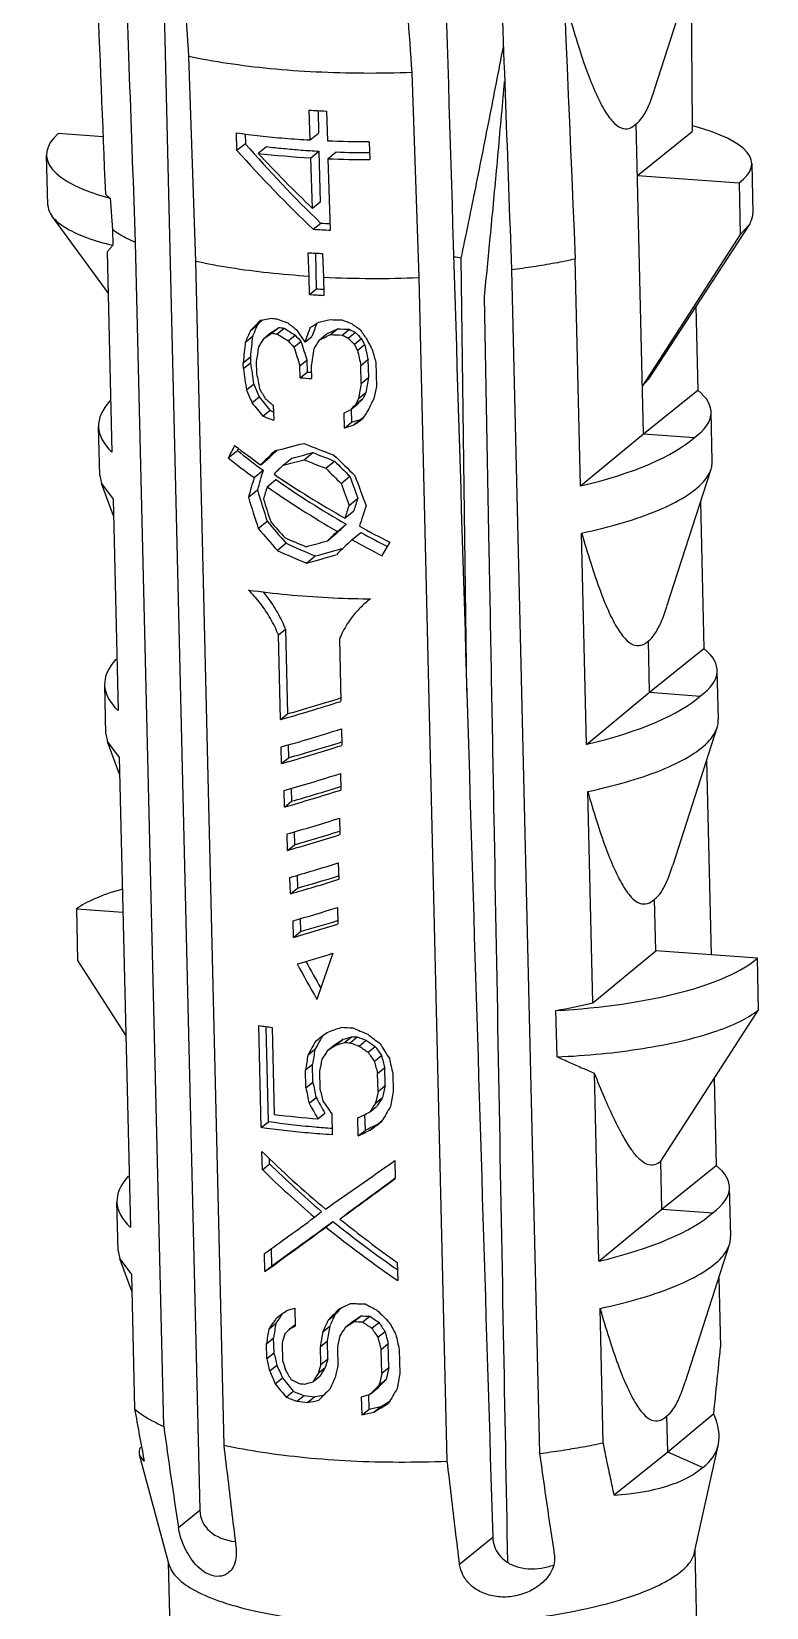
# Model space of a CAD drawing. Header units: millimetres. Extents: x 0 to 1787, y -410 to 0.
# Drawn here: x 1588.87 to 1595.79, y -398.01 to -383.18 of the extents above; entities that cross this region are included whole.
import ezdxf

# ---------------------------------------------------------------- set-up
doc = ezdxf.new("R2010")
doc.units = ezdxf.units.MM
doc.header["$MEASUREMENT"] = 0
doc.layers.get('0').update_dxf_attribs({"linetype": 'CONTINUOUS'})
doc.layers.add('02___PRT_ALL_AXES', color=7, linetype='CONTINUOUS')

# ---------------------------------------------------------------- blocks, each defined once
blk = doc.blocks.new('*U24')
at = {"layer": '02___PRT_ALL_AXES', "color": 7, "linetype": 'Continuous'}
for p, q in [((-3.535, 21.966), (-3.114, 4.182)), ((1.169, 17.557), (1.585, 18.849)), ((1.511, 18.618), (1.522, 17.211)), ((-3.218, 17.867), (-3.152, 15.938)), ((-1.047, 15.786), (-1.114, 17.715)), ((-2.074, 17.081), (-2.083, 17.361)), ((-2, 17.356), (-1.995, 17.145)), ((-1.92, 17.353), (-1.911, 17.073)), ((1.065, 14.314), (0.995, 17.233)), ((1.522, 17.211), (1.523, 17.161)), ((-4.024, 17.111), (-4.445, 17.141)), ((-2.763, 16.98), (-2.769, 17.148)), ((-2.686, 17.138), (-2.684, 17.044)), ((-2.074, 17.081), (-1.995, 17.145)), ((-1.518, 17.064), (-1.512, 16.896)), ((1.007, 16.747), (1.523, 17.161)), ((-4.544, 16.468), (-4.555, 16.938)), ((-2.684, 17.044), (-2.763, 16.98)), ((-2.564, 16.955), (-2.486, 17.018)), ((-2.068, 16.913), (-1.991, 16.975)), ((-1.991, 16.975), (-1.98, 16.495)), ((-1.905, 16.905), (-1.828, 16.968)), ((-2.052, 16.436), (-2.068, 16.913)), ((-1.882, 16.232), (-1.905, 16.905)), ((2.083, 16.86), (2.094, 16.392)), ((1.007, 16.747), (1.964, 16.677)), ((1.964, 16.677), (1.975, 16.191)), ((-3.957, 16.533), (-3.936, 16.235)), ((-1.98, 16.495), (-2.052, 16.436)), ((-3.976, 15.642), (-4.506, 16.365)), ((-3.936, 16.235), (-3.932, 16.089)), ((-2.046, 16.24), (-1.975, 16.298)), ((1.975, 16.191), (1.054, 14.765)), ((2.059, 16.281), (1.108, 14.827)), ((1.975, 16.191), (2.059, 16.281)), ((-3.985, 16.026), (-3.94, 14.143)), ((-3.453, 4.971), (-3.717, 16.114)), ((-3.152, 15.938), (-2.887, 4.795)), ((-2.084, 15.796), (-2.092, 16.019)), ((-2.014, 15.679), (-2.022, 16.015)), ((-1.957, 16.012), (-1.949, 15.789)), ((-0.599, 11.892), (-0.652, 15.967)), ((0.472, 13.824), (0.421, 15.959)), ((-2.08, 15.626), (-2.084, 15.796)), ((-1.949, 15.789), (-1.945, 15.618)), ((-0.783, 4.643), (-1.047, 15.786)), ((-0.178, 15.858), (0.086, 4.715)), ((-2.08, 15.626), (-2.014, 15.679)), ((-0.389, 13.207), (-0.433, 15.605)), ((1.557, 15.513), (1.576, 14.724)), ((-2.638, 15.285), (-2.571, 15.339)), ((-2.437, 15.261), (-2.37, 15.315)), ((-2.385, 15.256), (-2.319, 15.31)), ((-1.882, 15.249), (-1.816, 15.303)), ((-1.772, 15.244), (-1.705, 15.299)), ((-2.684, 15.178), (-2.617, 15.233)), ((-2.511, 15.213), (-2.445, 15.267)), ((-2.281, 15.189), (-2.215, 15.243)), ((-2.227, 15.129), (-2.161, 15.182)), ((-2.123, 15.177), (-2.057, 15.231)), ((-1.989, 15.197), (-1.923, 15.251)), ((-1.715, 15.215), (-1.649, 15.269)), ((-1.658, 15.157), (-1.591, 15.212)), ((-1.629, 15.1), (-1.561, 15.155)), ((-2.704, 14.984), (-2.637, 15.039)), ((-2.637, 15.039), (-2.635, 14.983)), ((-2.581, 14.996), (-2.579, 14.883)), ((-2.17, 14.955), (-2.104, 15.009)), ((-2.104, 15.009), (-2.102, 14.896)), ((-1.597, 14.958), (-1.53, 15.013)), ((-1.53, 15.013), (-1.526, 14.844)), ((-1.455, 14.985), (-1.45, 14.759)), ((-2.703, 14.928), (-2.704, 14.984)), ((-2.703, 14.928), (-2.635, 14.983)), ((-2.168, 14.842), (-2.17, 14.955)), ((-2.168, 14.842), (-2.102, 14.896)), ((-2.064, 14.948), (-2.061, 14.835)), ((-1.593, 14.789), (-1.597, 14.958)), ((-1.593, 14.789), (-1.526, 14.844)), ((-2.674, 14.727), (-2.606, 14.782)), ((-1.618, 14.648), (-1.551, 14.703)), ((1.108, 14.826), (1.054, 14.765)), ((1.065, 14.314), (1.576, 14.724)), ((-2.622, 14.607), (-2.555, 14.662)), ((-2.421, 14.583), (-2.417, 14.442)), ((-1.687, 14.547), (-1.684, 14.423)), ((-1.679, 14.554), (-1.633, 14.591)), ((-1.645, 14.592), (-1.578, 14.647)), ((-2.519, 14.481), (-2.452, 14.536)), ((-1.751, 14.369), (-1.754, 14.51)), ((-1.751, 14.369), (-1.684, 14.423)), ((-1.668, 14.395), (-1.601, 14.45)), ((1.712, 14.058), (1.701, 14.521)), ((-4.055, 13.921), (-4.066, 14.384)), ((0.472, 13.824), (1.065, 14.314)), ((1.065, 14.314), (1.543, 14.279)), ((-2.845, 14.087), (-2.759, 14.157)), ((-2.131, 14.071), (-2.049, 14.138)), ((-2.601, 13.903), (-2.517, 13.971)), ((-2.54, 14.023), (-2.457, 14.091)), ((-2.327, 14.02), (-2.245, 14.087)), ((-1.927, 13.991), (-1.844, 14.058)), ((1.285, 12.691), (1.7, 13.983)), ((-4.055, 13.921), (-4.04, 13.847)), ((-4.04, 13.847), (-3.93, 13.699)), ((-3.926, 13.542), (-4.04, 13.847)), ((-2.479, 13.816), (-2.396, 13.884)), ((-1.783, 13.847), (-1.7, 13.915)), ((-3.93, 13.699), (-3.882, 11.71)), ((-2.656, 13.717), (-2.571, 13.786)), ((-1.708, 13.641), (-1.625, 13.709)), ((1.601, 13.673), (1.633, 12.292)), ((-1.747, 13.52), (-1.664, 13.588)), ((-2.562, 13.423), (-2.479, 13.491)), ((-1.91, 13.307), (-1.828, 13.375)), ((-1.818, 13.396), (-1.735, 13.464)), ((-1.68, 13.318), (-1.597, 13.386)), ((0.529, 11.391), (0.482, 13.38)), ((-2.3, 13.284), (-2.383, 13.216)), ((-0.388, 13.154), (-0.389, 13.207)), ((-2.108, 13.098), (-2.026, 13.165)), ((-0.387, 13.148), (-0.388, 13.154)), ((-0.386, 13.096), (-0.387, 13.148)), ((-1.506, 12.761), (-1.532, 12.741)), ((-2.373, 12.421), (-2.307, 12.475)), ((-2.307, 12.475), (-2.288, 11.679)), ((-2.354, 11.625), (-2.373, 12.421)), ((-1.799, 12.38), (-1.785, 11.796)), ((1.122, 11.881), (1.111, 12.367)), ((1.122, 11.881), (1.633, 12.292)), ((1.769, 11.625), (1.758, 12.088)), ((-3.997, 11.489), (-4.008, 11.951)), ((0.529, 11.391), (1.122, 11.881)), ((1.122, 11.881), (1.601, 11.846)), ((-2.354, 11.625), (-2.288, 11.679)), ((-3.997, 11.489), (-3.983, 11.414)), ((-1.779, 11.537), (-1.776, 11.382)), ((1.342, 10.258), (1.758, 11.55)), ((-3.983, 11.414), (-3.872, 11.266)), ((-3.868, 11.109), (-3.983, 11.414)), ((-2.344, 11.211), (-2.348, 11.366)), ((-2.281, 11.385), (-2.278, 11.265)), ((-3.872, 11.266), (-3.767, 6.844)), ((-2.344, 11.211), (-2.278, 11.265)), ((1.658, 11.24), (1.702, 9.41)), ((-1.789, 11.116), (-1.785, 10.961)), ((-2.316, 10.801), (-2.32, 10.957)), ((-2.316, 10.801), (-2.25, 10.856)), ((-2.253, 10.976), (-2.25, 10.856)), ((0.587, 8.958), (0.54, 10.947)), ((-1.799, 10.696), (-1.795, 10.541)), ((-2.288, 10.392), (-2.292, 10.548)), ((-2.225, 10.567), (-2.222, 10.446)), ((-2.288, 10.392), (-2.222, 10.446)), ((-1.809, 10.276), (-1.805, 10.12)), ((-2.26, 9.983), (-2.264, 10.139)), ((-2.197, 10.158), (-2.194, 10.037)), ((-2.26, 9.983), (-2.194, 10.037)), ((-4.272, 9.842), (-3.837, 9.811)), ((-4.261, 9.356), (-4.272, 9.842)), ((-1.818, 9.855), (-1.815, 9.7)), ((1.18, 9.448), (1.168, 9.935)), ((-2.232, 9.574), (-2.235, 9.73)), ((-2.169, 9.749), (-2.166, 9.628)), ((-2.232, 9.574), (-2.166, 9.628)), ((-3.81, 8.653), (-4.261, 9.356)), ((0.587, 8.958), (1.18, 9.448)), ((2.137, 9.379), (1.18, 9.448)), ((2.148, 8.892), (2.137, 9.379)), ((0.25, 8.449), (0.239, 8.885)), ((1.227, 7.466), (2.148, 8.892)), ((-2.534, 7.783), (-2.556, 8.743)), ((-2.466, 7.838), (-2.487, 8.733)), ((-2.433, 8.726), (-2.413, 7.907)), ((-1.832, 8.561), (-1.766, 8.614)), ((-1.751, 8.585), (-1.685, 8.639)), ((-1.697, 8.582), (-1.63, 8.637)), ((-1.613, 8.551), (-1.547, 8.606)), ((-2.095, 8.466), (-2.029, 8.52)), ((-1.911, 8.509), (-1.845, 8.563)), ((-1.528, 8.492), (-1.461, 8.547)), ((-1.47, 8.407), (-1.403, 8.461)), ((-2.118, 8.327), (-2.052, 8.381)), ((-2.114, 8.157), (-2.118, 8.327)), ((-2.048, 8.211), (-2.052, 8.381)), ((-1.987, 8.316), (-1.983, 8.147)), ((-1.439, 8.293), (-1.372, 8.348)), ((-1.368, 8.179), (-1.372, 8.348)), ((-2.114, 8.157), (-2.048, 8.211)), ((-1.435, 8.124), (-1.439, 8.293)), ((-1.435, 8.124), (-1.368, 8.179)), ((-1.296, 8.292), (-1.292, 8.123)), ((0.645, 6.525), (0.603, 8.294)), ((1.729, 8.244), (1.749, 7.426)), ((-2.084, 8.014), (-2.019, 8.068)), ((-1.461, 8.011), (-1.393, 8.066)), ((-2.002, 7.867), (-1.936, 7.92)), ((-1.871, 7.914), (-1.866, 7.716)), ((-1.621, 7.705), (-1.625, 7.874)), ((-1.554, 7.759), (-1.558, 7.907)), ((-1.515, 7.928), (-1.448, 7.982)), ((-2.534, 7.783), (-2.466, 7.838)), ((-1.621, 7.705), (-1.554, 7.759)), ((-1.511, 7.758), (-1.444, 7.813)), ((-2.524, 7.387), (-2.528, 7.557)), ((-2.524, 7.387), (-2.457, 7.442)), ((-2.457, 7.442), (-2.458, 7.49)), ((-1.277, 7.473), (-1.273, 7.304)), ((1.238, 7.015), (1.227, 7.466)), ((1.238, 7.015), (1.749, 7.426)), ((1.885, 6.759), (1.874, 7.222)), ((-3.882, 6.623), (-3.893, 7.085)), ((-2.033, 6.939), (-1.967, 6.992)), ((-1.793, 6.923), (-1.727, 6.976)), ((0.645, 6.525), (1.238, 7.015)), ((1.238, 7.015), (1.716, 6.981)), ((-1.925, 6.846), (-1.859, 6.9)), ((1.458, 5.392), (1.873, 6.684)), ((-3.882, 6.623), (-3.867, 6.548)), ((-3.867, 6.548), (-3.757, 6.4)), ((-3.753, 6.243), (-3.867, 6.548)), ((-2.501, 6.427), (-2.505, 6.597)), ((-2.434, 6.482), (-2.438, 6.645)), ((-3.757, 6.4), (-3.727, 5.135)), ((-2.501, 6.427), (-2.434, 6.482)), ((-1.254, 6.513), (-1.25, 6.343)), ((1.774, 6.374), (1.789, 5.717)), ((-2.464, 5.887), (-2.397, 5.942)), ((-2.219, 6.082), (-2.215, 5.913)), ((-1.905, 5.971), (-1.839, 6.024)), ((-1.742, 5.904), (-1.676, 5.958)), ((-1.662, 5.957), (-1.595, 6.011)), ((-1.579, 5.954), (-1.513, 6.008)), ((-1.495, 5.895), (-1.428, 5.949)), ((0.685, 4.816), (0.655, 6.081)), ((-2.485, 5.749), (-2.418, 5.804)), ((-2.414, 5.663), (-2.418, 5.804)), ((-2.265, 5.89), (-2.215, 5.931)), ((-1.955, 5.861), (-1.889, 5.915)), ((-1.437, 5.809), (-1.369, 5.864)), ((-2.482, 5.608), (-2.485, 5.749)), ((-2.482, 5.608), (-2.414, 5.663)), ((-2.337, 5.758), (-2.333, 5.588)), ((-1.978, 5.722), (-1.912, 5.776)), ((-1.974, 5.553), (-1.978, 5.722)), ((-1.908, 5.607), (-1.912, 5.776)), ((-1.818, 5.711), (-1.814, 5.542)), ((-1.406, 5.695), (-1.339, 5.75)), ((-1.4, 5.47), (-1.406, 5.695)), ((-1.333, 5.524), (-1.339, 5.75)), ((-1.235, 5.694), (-1.229, 5.468)), ((-2.455, 5.492), (-2.387, 5.547)), ((-1.998, 5.47), (-1.932, 5.524)), ((-1.974, 5.553), (-1.908, 5.607)), ((-1.4, 5.47), (-1.333, 5.524)), ((-2.403, 5.372), (-2.336, 5.427)), ((-2.048, 5.39), (-1.982, 5.444)), ((-1.426, 5.357), (-1.359, 5.412)), ((-2.3, 5.246), (-2.234, 5.301)), ((-2.198, 5.207), (-2.132, 5.261)), ((-2.096, 5.197), (-2.029, 5.251)), ((-1.586, 5.079), (-1.59, 5.249)), ((-1.52, 5.134), (-1.523, 5.27)), ((-1.508, 5.274), (-1.441, 5.329)), ((-1.586, 5.079), (-1.52, 5.134)), ((-1.476, 5.104), (-1.409, 5.159)), ((1.292, 4.728), (1.284, 5.069)), ((1.725, 5.088), (1.292, 4.728)), ((1.545, 3.785), (1.769, 4.802)), ((-3.402, 3.668), (-3.681, 4.702)), ((-3.636, 4.643), (-3.681, 4.7)), ((1.292, 4.728), (0.788, 4.323)), ((1.621, 4.584), (1.292, 4.728)), ((-3.314, 4.018), (-3.114, 4.182)), ((-0.355, 3.926), (-0.667, 3.671)), ((1.579, 2.565), (1.55, 3.808)), ((-3.378, 2.448), (-3.408, 3.69))]:
    blk.add_line(p, q, dxfattribs=at)
for centre, radius, start, end in [((3429.854, 161.976), 3432.54, 182.30018, 182.438049), ((-1.527, 27.126), 9.781, 266.7381, 267.6946), ((-1.499, 27.396), 10.331, 267.7143, 269.8954), ((-1.59, 25.496), 8.597, 263.4925, 266.8083), ((-1.475, 26.468), 9.507, 267.8735, 269.7642), ((-1.496, 27.141), 10.245, 267.7099, 269.9098), ((-1.499, 25.854), 9.63, 266.7459, 267.7178), ((-1.481, 25.177), 8.893, 266.8148, 267.3998), ((-1.5, 25.476), 9.475, 266.4194, 267.2361), ((-1.019, 13.864), 2.135, 80.0972, 82.0358), ((-1.461, 26.062), 10.285, 267.277, 272.3042), ((-1.492, 25.021), 9.414, 266.4189, 267.241), ((-1.476, 24.384), 8.721, 266.4594, 266.904), ((-1.591, 23.451), 8.094, 263.9806, 264.3448), ((-1.569, 22.731), 7.459, 263.8317, 264.226), ((-1.465, 25.26), 9.879, 267.5626, 268.2022), ((-1.443, 24.531), 9.236, 267.6879, 268.3741), ((-1.59, 23.288), 8.072, 263.9801, 264.3453), ((-1.463, 25.092), 9.853, 267.5617, 268.2031), ((-1.495, 23.884), 9.067, 265.7464, 266.4197), ((-1.48, 23.24), 8.367, 265.7366, 266.0043), ((-1.392, 23.101), 10.341, 269.2306, 269.3709), ((-1.547, 15.785), 7.114, 261.8408, 262.8456), ((-1.312, 18.473), 9.757, 267.2394, 267.8829), ((-1.29, 17.729), 9.098, 267.5131, 267.859), ((-1.31, 18.311), 9.737, 267.3996, 267.7221), ((-1.394, 16.098), 8.254, 262.9082, 265.7751), ((-1.247, 15.97), 9.852, 267.4023, 268.2028), ((-1.244, 15.775), 9.826, 267.5613, 268.0429), ((-1.225, 15.189), 9.186, 267.6865, 268.2032), ((-43.749, 10.025), 45.741, 353.8039, 354.5961), ((-1.344, 13.524), 8.193, 264.1638, 264.5248), ((-1.343, 13.321), 8.159, 263.9816, 264.7067), ((-1.324, 12.742), 7.525, 263.8329, 264.6174), ((18.46, 8.962), 22.514, 189.7853, 191.0583), ((90.249, 18.105), 94.618, 187.97875, 188.56209), ((88.348, 17.058), 89.121, 187.96079, 188.5801)]:
    blk.add_arc(centre, radius, start, end, dxfattribs=at)
for centre, major_axis, ratio, start_param, end_param in [((-0.102, 16.827), (2.185, 0.032), 0.249669, -0.33608, 0.723922), ((-2.533, 17.003), (2.023, 0.067), 0.297185, 2.800562, 3.921135), ((-1.322, 17.228), (2.837, -2.774), 0.305715, -1.788563, -1.527183), ((-1.247, 17.153), (2.62, -2.562), 0.305825, 4.449548, 4.733372), ((-1.327, 17.427), (2.842, -2.798), 0.304872, -1.709037, -1.525984), ((-1.24, 16.91), (2.893, 0.095), 0.297185, -2.849508, -2.800735), ((-1.244, 17.058), (2.712, 5.67), 0.083474, -4.354579, -4.334803), ((-1.232, 16.53), (2.817, 2.817), 0.03223, -4.261739, -4.222396), ((-1.244, 17.058), (2.522, 5.272), 0.083474, -4.340638, -4.319307), ((-1.232, 16.53), (2.619, 2.62), 0.03223, 2.054112, 2.07473), ((-1.225, 16.219), (2.864, 0.778), 0.179203, -2.096303, -2.057182), ((-1.224, 16.204), (2.64, 1.768), 0.035733, -2.075223, -2.043652), ((-1.221, 16.082), (2.89, -0.708), 0.335586, -1.903062, -1.864157), ((-1.217, 15.88), (2.666, -1.417), 0.347833, 4.476355, 4.518211), ((-1.22, 16.027), (2.844, -2.061), 0.334916, -1.704996, -1.675866), ((-1.219, 15.995), (-2.798, 4.092), 0.243736, 1.575046, 1.604162), ((-1.216, 15.854), (2.659, 7.116), 0.081296, -4.606258, -4.586842), ((-1.22, 16.025), (2.839, 1.901), 0.035731, -1.899709, -1.870561), ((-1.216, 15.854), (2.472, 6.616), 0.081296, 1.676642, 1.695385), ((-1.222, 16.099), (2.864, 0.778), 0.179205, -1.89197, -1.85302), ((-1.217, 15.885), (2.648, 1.35), 0.086253, -1.884629, -1.842718), ((-1.227, 16.307), (2.885, -0.979), 0.345027, -1.644195, -1.61473), ((-1.225, 16.233), (2.666, -1.417), 0.347833, -1.566078, -1.544931), ((-1.23, 16.47), (2.844, -2.061), 0.334915, -1.490666, -1.461052), ((-1.242, 16.948), (-2.8, 4.583), 0.223749, 1.799809, 1.819649), ((-1.314, 19.98), (2.281, 20.187), 0.041747, -4.467498, -4.457581), ((-1.314, 19.98), (2.121, 18.77), 0.041747, -4.452002, -4.441299), ((-1.269, 18.077), (2.435, 14.372), 0.054856, -4.496852, -4.487025), ((-1.232, 16.526), (2.768, 4.233), 0.074472, -4.348576, -4.328965), ((-1.224, 16.204), (2.839, 1.901), 0.035733, -2.065097, -2.035775), ((-1.217, 15.88), (2.867, -1.524), 0.347833, -1.800439, -1.761534), ((-1.215, 15.814), (-2.809, 3.095), 0.289682, 1.509987, 1.52941), ((-1.215, 15.814), (-2.612, 2.878), 0.289682, 1.506546, 1.527437), ((-1.211, 15.662), (-2.683, 8.325), 0.120171, 1.589624, 1.610503), ((-1.212, 15.707), (2.768, 4.233), 0.074472, -4.543111, -4.523674), ((-1.217, 15.885), (2.848, 1.452), 0.086253, -1.889258, -1.850309), ((-1.225, 16.233), (2.867, -1.524), 0.347833, -1.576668, -1.55704), ((-1.23, 16.463), (-2.809, 3.095), 0.289682, -4.568707, -4.549017), ((-1.243, 16.98), (-2.819, 6.045), 0.176366, -4.489133, -4.479262), ((-1.23, 16.463), (-2.612, 2.878), 0.289682, 1.726587, 1.747812), ((-1.243, 16.98), (-2.621, 5.621), 0.176366, 1.807696, 1.818341), ((-1.281, 18.616), (-2.821, 13.729), 0.071324, -4.472202, -4.461533), ((-1.249, 17.263), (-2.819, 6.045), 0.176366, 1.833652, 1.853579), ((-1.211, 15.662), (-2.886, 8.953), 0.120171, -4.691588, -4.672175), ((-1.199, 15.16), (2.357, 17.279), 0.047491, -4.703359, -4.693647), ((-1.281, 18.616), (-3.034, 14.765), 0.071324, -4.486619, -4.476729), ((-1.282, 18.636), (-2.96, 11.859), 0.08983, -4.431991, -4.421992), ((-1.109, 11.347), (-3.18, 20.58), 0.05022, 1.388173, 1.39809), ((-1.109, 11.347), (-2.957, 19.136), 0.05022, 7.655076, 7.665779), ((-1.154, 13.25), (-3.034, 14.765), 0.071325, 1.445351, 1.455178), ((-1.141, 12.711), (2.265, 13.364), 0.054856, 1.41986, 1.430528), ((-1.178, 14.269), (-2.819, 6.045), 0.176365, 1.41323, 1.433005), ((-1.178, 14.269), (-2.621, 5.621), 0.176365, 7.680918, 7.702249), ((-1.191, 14.801), (-2.8, 4.583), 0.223749, 1.448532, 1.468143), ((-1.141, 12.711), (2.435, 14.372), 0.054856, 1.435056, 1.444945), ((-1.18, 14.347), (2.522, 5.272), 0.083474, 1.543271, 1.553915), ((-1.141, 12.692), (2.518, 11.467), 0.064355, 1.403657, 1.413657), ((-1.183, 14.476), (2.884, 0.043), 0.249669, -0.33608, 0.291969), ((-1.183, 14.476), (2.883, 0.095), 0.297185, 9.142101, 9.711796), ((-1.191, 14.797), (-2.809, 3.095), 0.289682, 1.373121, 1.412463), ((-1.191, 14.797), (-2.612, 2.878), 0.289682, 7.642365, 7.684767), ((-1.199, 15.123), (2.844, -2.061), 0.334915, -1.792719, -1.763396), ((-1.192, 14.864), (2.817, 2.817), 0.032231, -4.583445, -4.563755), ((-1.18, 14.347), (2.712, 5.67), 0.083474, 1.557688, 1.567559), ((-1.192, 14.864), (2.619, 2.62), 0.032231, -4.597089, -4.575864), ((-1.173, 14.065), (2.712, 5.67), 0.083474, 1.508031, 1.527958), ((-1.198, 15.108), (2.89, -0.708), 0.335586, -1.96168, -1.922559), ((-1.198, 15.108), (2.687, -0.659), 0.335586, -1.972561, -1.958614), ((-1.198, 15.095), (2.848, 1.452), 0.086255, -1.811206, -1.791578), ((-1.196, 15.021), (2.858, 1.004), 0.146669, -1.817433, -1.787968), ((-1.196, 15.021), (2.657, 0.934), 0.146669, -1.806843, -1.775093), ((-1.192, 14.858), (2.839, 1.901), 0.035733, -1.763044, -1.73343), ((-1.192, 14.858), (2.64, 1.768), 0.035733, -1.75017, -1.739515), ((-1.181, 14.38), (2.768, 4.233), 0.074472, -4.700082, -4.680243), ((-1.183, 14.476), (2.883, 0.095), 0.297185, -0.96908, -0.341031), ((-1.223, 16.147), (2.744, 4.851), 0.080661, -4.255221, -4.228727), ((-1.184, 14.511), (2.864, -1.62), 0.346467, -1.958076, -1.86058), ((-1.223, 16.147), (2.503, 4.425), 0.080661, -4.205979, -4.201009), ((-1.18, 14.344), (2.612, -1.478), 0.346467, 4.270897, 4.379683), ((-1.2, 15.18), (2.821, 2.687), 0.025102, 1.988415, 2.041878), ((-1.2, 15.18), (2.573, 2.451), 0.025102, 2.026372, 2.056978), ((-1.195, 14.991), (2.859, 0.962), 0.1527, -2.058572, -1.95646), ((-1.192, 14.837), (2.608, 0.878), 0.1527, -2.03712, -1.95646), ((-1.195, 14.991), (2.887, -0.928), 0.343699, -1.790104, -1.687992), ((-1.192, 14.837), (2.633, -0.847), 0.343699, 4.493082, 4.573741), ((-1.2, 15.18), (-2.813, 2.952), 0.296514, 1.65011, 1.718015), ((-1.18, 14.344), (2.864, -1.62), 0.346467, -1.984571, -1.885888), ((-1.222, 16.118), (2.393, 7.441), 0.077538, -4.394894, -4.368793), ((-1.195, 14.973), (2.821, 2.687), 0.025102, 1.959874, 1.993608), ((-1.192, 14.837), (2.859, 0.962), 0.1527, -2.030031, -1.95646), ((-1.192, 14.837), (2.887, -0.928), 0.343699, -1.790104, -1.716533), ((-1.195, 14.973), (-2.813, 2.952), 0.296514, -4.661617, -4.611676), ((-1.195, 14.973), (-2.566, 2.693), 0.296514, -4.654529, -4.59973), ((-1.222, 16.118), (2.623, 8.157), 0.077538, -4.412508, -4.388788), ((-1.211, 15.657), (2.623, 8.157), 0.077538, -4.459906, -4.445149), ((-1.18, 14.344), (2.864, -1.62), 0.346467, -1.838489, -1.597701), ((-1.184, 14.511), (2.864, -1.62), 0.346467, -1.81231, -1.571521), ((-1.18, 14.344), (2.612, -1.478), 0.346467, 4.431773, 4.695848), ((-1.211, 15.657), (-2.876, 8.544), 0.126009, -4.541519, -4.516789), ((-1.211, 15.657), (-2.623, 7.795), 0.126009, 1.753612, 1.780772), ((-1.222, 16.118), (-2.876, 8.544), 0.126009, -4.495013, -4.460428), ((-1.142, 12.737), (-2.876, 8.544), 0.126009, 1.413552, 1.448137), ((-1.142, 12.737), (-2.623, 7.795), 0.126009, 7.676742, 7.714791), ((-1.153, 13.199), (-2.876, 8.544), 0.126009, 1.469913, 1.494643), ((-1.153, 13.199), (2.393, 7.441), 0.077538, 1.527178, 1.543387), ((-1.153, 13.199), (2.623, 8.157), 0.077538, 1.541553, 1.556311), ((-1.142, 12.737), (2.623, 8.157), 0.077538, 1.485192, 1.508912), ((-1.164, 13.676), (-2.813, 2.952), 0.296514, 1.37798, 1.445886), ((-1.164, 13.676), (-2.566, 2.693), 0.296514, 7.644634, 7.719213), ((-1.169, 13.882), (-2.813, 2.952), 0.296514, 1.424486, 1.474427), ((-1.169, 13.882), (2.821, 2.687), 0.025102, 1.778999, 1.812733), ((-1.169, 13.882), (2.573, 2.451), 0.025102, 1.768635, 1.805644), ((-1.184, 14.511), (2.864, -1.62), 0.346467, -1.524122, -1.42544), ((-1.18, 14.344), (2.612, -1.478), 0.346467, -1.534331, -1.439501), ((-1.169, 13.864), (2.887, -0.928), 0.343699, -1.892216, -1.790104), ((-1.172, 14.018), (2.887, -0.928), 0.343699, -1.863674, -1.790104), ((-1.169, 13.864), (2.633, -0.847), 0.343699, 4.381112, 4.493082), ((-1.172, 14.018), (2.859, 0.962), 0.1527, -1.95646, -1.88289), ((-1.169, 13.864), (2.608, 0.878), 0.1527, 4.326725, 4.431618), ((-1.164, 13.676), (2.821, 2.687), 0.025102, 1.730729, 1.784191), ((-1.18, 14.344), (2.864, -1.62), 0.346467, -1.54943, -1.451935), ((-1.141, 12.709), (2.744, 4.851), 0.080661, 1.495328, 1.521823), ((-1.169, 13.864), (2.859, 0.962), 0.1527, -1.95646, -1.854348), ((-1.126, 12.044), (2.883, 0.095), 0.297185, 9.142101, 9.711796), ((-1.126, 12.044), (2.884, 0.043), 0.249669, -0.33608, 0.291969), ((-1.136, 12.472), (2.857, 1.041), 0.141473, -2.062309, -1.851392), ((-1.136, 12.472), (2.657, 0.968), 0.141473, 4.212884, 4.413684), ((-1.126, 12.044), (2.883, 0.095), 0.297185, -0.96908, -0.341031), ((-1.13, 12.214), (2.857, 1.041), 0.141473, -2.062309, -1.851392), ((-1.126, 12.058), (2.857, 1.041), 0.141473, -2.062309, -1.851392), ((-1.126, 12.058), (2.657, 0.968), 0.141473, 4.212884, 4.413684), ((-1.12, 11.799), (2.857, 1.041), 0.141473, -2.055255, -1.858447), ((-1.116, 11.644), (2.657, 0.968), 0.141473, 4.220476, 4.406076), ((-1.116, 11.644), (2.857, 1.041), 0.141473, -2.055255, -1.858447), ((-1.11, 11.385), (2.857, 1.041), 0.141473, -2.048206, -1.865496), ((-1.106, 11.23), (2.857, 1.041), 0.141473, -2.048206, -1.865496), ((-1.106, 11.23), (2.657, 0.968), 0.141473, 4.228063, 4.398472), ((-1.1, 10.971), (2.857, 1.041), 0.141473, -2.041161, -1.87254), ((-1.096, 10.816), (2.857, 1.041), 0.141473, -2.041161, -1.87254), ((-1.096, 10.816), (2.657, 0.968), 0.141473, 4.235644, 4.390872), ((-2.36, 9.704), (2.024, 0.03), 0.249669, 2.392571, 2.805513), ((-1.09, 10.557), (2.857, 1.041), 0.141473, -2.034121, -1.879581), ((-1.087, 10.401), (2.857, 1.041), 0.141473, -2.034121, -1.879581), ((-1.087, 10.401), (2.657, 0.968), 0.141473, 4.24322, 4.383274), ((-1.081, 10.142), (2.857, 1.041), 0.141473, -2.023259, -1.898462), ((-1.071, 9.757), (-2.607, 4.673), 0.207566, 1.542534, 1.596392), ((-1.071, 9.757), (2.647, 7.459), 0.080157, -4.639455, -4.581066), ((0.071, 9.528), (2.184, 0.072), 0.297185, -1.503439, -0.341031), ((-1.071, 9.757), (-2.804, 5.026), 0.207566, 1.541191, 1.607599), ((-1.068, 9.611), (2.883, 0.095), 0.297185, -1.109944, -0.96908), ((-1.063, 9.398), (2.557, 4.38), 0.079641, -4.49352, -4.464119), ((-1.062, 9.381), (2.834, 2.128), 0.014728, -1.92634, -1.887514), ((-1.063, 9.413), (2.854, 1.184), 0.121541, -1.924041, -1.875434), ((-1.059, 9.219), (2.64, 1.768), 0.035732, -1.897286, -1.865932), ((-1.06, 9.278), (2.657, 0.934), 0.146671, -1.890856, -1.859438), ((-1.069, 9.646), (2.879, -1.197), 0.348523, -1.635902, -1.586862), ((-1.065, 9.472), (2.683, -0.91), 0.345028, -1.665201, -1.633603), ((-1.068, 9.607), (2.645, -1.916), 0.334916, -1.509542, -1.477793), ((-1.073, 9.817), (2.833, -2.324), 0.32495, -1.467598, -1.428075), ((-1.071, 9.746), (2.435, 14.372), 0.054856, -4.613901, -4.604188), ((-1.063, 9.398), (2.75, 4.71), 0.079641, -4.495948, -4.466825), ((-1.071, 9.746), (2.265, 13.364), 0.054856, -4.611194, -4.600747), ((-1.057, 9.141), (2.768, 4.233), 0.074472, -4.513963, -4.494547), ((-1.059, 9.219), (2.839, 1.901), 0.035732, -1.89971, -1.870562), ((-1.06, 9.278), (2.858, 1.004), 0.146671, -1.895486, -1.866286), ((-1.065, 9.472), (2.885, -0.979), 0.345028, -1.673537, -1.644193), ((-1.068, 9.607), (2.844, -2.061), 0.334916, -1.520132, -1.490667), ((-1.077, 10.014), (-2.8, 4.583), 0.223749, -4.51299, -4.493265), ((-1.077, 10.014), (-2.603, 4.262), 0.223749, -4.500115, -4.478848), ((-1.086, 10.369), (-2.804, 5.072), 0.205969, -4.466763, -4.436906), ((-1.11, 11.378), (-2.752, 11.027), 0.089831, -4.46723, -4.456562), ((-1.055, 9.049), (2.518, 11.467), 0.064356, -4.644066, -4.634361), ((-1.11, 11.378), (-2.96, 11.859), 0.089831, -4.481647, -4.471758), ((-1.14, 12.657), (-3.034, 14.765), 0.071324, -4.436963, -4.426964), ((-1.036, 8.251), (-2.821, 13.729), 0.071324, 1.559073, 1.56952), ((-0.997, 6.62), (2.342, 10.662), 0.064356, 1.438228, 1.448896), ((-1.036, 8.251), (-3.034, 14.765), 0.071324, 1.562514, 1.572227), ((-1.044, 8.599), (-2.804, 5.072), 0.205969, -4.710902, -4.681779), ((-1.044, 8.599), (-2.607, 4.716), 0.205969, 1.569577, 1.6009), ((-1.052, 8.949), (-2.96, 11.859), 0.089831, -4.667159, -4.657453), ((-1.05, 8.85), (-2.798, 4.092), 0.243736, -4.679023, -4.649896), ((-0.997, 6.62), (2.518, 11.467), 0.064356, 1.453424, 1.463313), ((-1.029, 7.983), (2.574, 3.936), 0.074472, -4.684771, -4.663503), ((-0.967, 5.34), (2.435, 14.372), 0.054856, 1.38529, 1.395289), ((-1.041, 8.472), (2.848, 1.452), 0.086252, -1.820999, -1.78174), ((-1.029, 7.983), (2.768, 4.233), 0.074472, -4.670353, -4.650629), ((-1.021, 7.629), (2.75, 4.71), 0.079641, 1.542364, 1.572222), ((-1.037, 8.303), (2.848, 1.452), 0.086252, -1.820999, -1.78174), ((-1.037, 8.303), (2.648, 1.35), 0.086252, -1.811163, -1.768866), ((-1.034, 8.18), (2.834, 2.128), 0.014728, -1.750848, -1.711324), ((-1.034, 8.18), (2.636, 1.978), 0.014728, -1.737973, -1.719326), ((-1.025, 7.812), (2.835, -2.29), 0.326336, 4.431887, 4.656692), ((-1.021, 7.644), (2.636, -2.123), 0.326625, -1.86818, -1.667889), ((-1.024, 7.758), (2.837, 2.014), 0.024874, -1.913197, -1.677736), ((-1.01, 7.178), (2.884, 0.043), 0.249669, -0.33608, 0.291969), ((-1.01, 7.178), (2.883, 0.095), 0.297185, 9.142101, 9.711796), ((-1.021, 7.644), (2.835, -2.283), 0.326625, -1.851898, -1.665916), ((-1.02, 7.568), (2.835, 2.092), 0.017856, -1.860378, -1.67348), ((-1.02, 7.568), (2.636, 1.945), 0.017856, -1.855748, -1.681364), ((-1.01, 7.178), (2.883, 0.095), 0.297185, -0.96908, -0.341031), ((-1.024, 7.756), (2.835, 2.092), 0.017856, -2.133746, -1.947765), ((-1.02, 7.588), (2.835, 2.098), 0.017307, -2.133398, -1.908593), ((-1.02, 7.588), (2.636, 1.951), 0.017307, -2.149681, -1.907635), ((-1.021, 7.641), (2.839, -2.193), 0.330135, -1.63478, -1.399319), ((-1.021, 7.641), (2.64, -2.039), 0.330135, -1.633822, -1.406281), ((-1.026, 7.831), (2.835, -2.283), 0.326625, -1.578529, -1.391631), ((-0.999, 6.703), (2.619, 2.62), 0.03223, -4.443694, -4.418467), ((-1.001, 6.777), (2.848, 1.452), 0.086252, -1.898979, -1.860058), ((-1.009, 7.111), (2.867, -1.524), 0.347833, -1.57667, -1.537351), ((-1.015, 7.377), (2.786, 3.757), 0.06584, -4.285859, -4.256223), ((-1.066, 9.52), (2.265, 13.364), 0.054856, -4.43205, -4.421347), ((-1.015, 7.377), (2.59, 3.493), 0.06584, -4.269369, -4.240727), ((-1.008, 7.086), (2.834, 2.128), 0.014728, -2.092182, -2.052901), ((-1.004, 6.925), (2.858, 1.004), 0.146671, -2.090021, -2.060698), ((-0.998, 6.666), (2.712, 5.67), 0.083474, -4.549692, -4.530281), ((-0.999, 6.703), (2.817, 2.817), 0.03223, -4.456352, -4.417509), ((-0.998, 6.666), (2.522, 5.272), 0.083474, -4.55065, -4.529774), ((-0.995, 6.545), (2.839, 1.901), 0.035732, -1.860836, -1.831612), ((-0.995, 6.545), (2.64, 1.768), 0.035732, -1.855468, -1.824021), ((-1.006, 6.99), (2.844, -2.061), 0.334916, -1.529926, -1.500504), ((-1.006, 6.99), (2.645, -1.916), 0.334916, -1.52009, -1.488395), ((-1.015, 7.369), (-2.809, 3.095), 0.289681, -4.549016, -4.509416), ((-1.015, 7.374), (-2.603, 4.262), 0.223749, -4.510717, -4.489493), ((-1.03, 7.999), (-2.819, 6.045), 0.176366, -4.449533, -4.429606), ((-1.066, 9.52), (2.435, 14.372), 0.054856, -4.447546, -4.437629), ((-1.025, 7.815), (2.609, 8.565), 0.0759, -4.45661, -4.446797), ((-1.006, 6.985), (2.817, 2.817), 0.03223, -4.281323, -4.261739), ((-1.001, 6.806), (2.848, 1.452), 0.086252, -2.074007, -2.054471), ((-1, 6.724), (2.435, 14.372), 0.054856, -4.643024, -4.633318), ((-1, 6.724), (2.265, 13.364), 0.054856, -4.642517, -4.632078), ((-0.982, 5.999), (2.518, 11.467), 0.064355, -4.682909, -4.673193), ((-0.991, 6.373), (2.768, 4.233), 0.074472, -4.552837, -4.53339), ((-1.015, 7.374), (-2.8, 4.583), 0.223749, -4.522827, -4.503136), ((-1.046, 8.666), (-2.96, 11.859), 0.089831, -4.491518, -4.481647), ((-1.046, 8.666), (-2.752, 11.027), 0.089831, -4.477875, -4.46723), ((-1.079, 10.059), (-3.034, 14.765), 0.071325, -4.436963, -4.426963), ((-0.932, 3.865), (-2.752, 11.027), 0.089831, 1.384645, 1.395348), ((-0.932, 3.865), (-2.96, 11.859), 0.089831, 1.400927, 1.410844), ((-0.959, 5.034), (-2.819, 6.045), 0.176366, 1.41323, 1.433005), ((-0.959, 5.034), (-2.621, 5.621), 0.176366, 1.397733, 1.419064), ((-0.958, 4.986), (-2.886, 8.953), 0.120171, 1.464839, 1.474651), ((-0.973, 5.609), (-2.8, 4.583), 0.223749, 1.458344, 1.477928), ((-0.993, 6.459), (2.609, 8.565), 0.0759, -4.583263, -4.573556), ((-0.991, 6.345), (2.574, 3.936), 0.074472, -4.453751, -4.43286), ((-0.993, 6.459), (2.426, 7.964), 0.0759, -4.582023, -4.571583), ((-0.978, 5.829), (2.518, 11.467), 0.064355, -4.673193, -4.663482), ((-0.937, 4.078), (2.342, 10.662), 0.064355, 1.448896, 1.45954), ((-0.972, 5.562), (-2.809, 3.095), 0.289682, 1.373121, 1.412464), ((-0.972, 5.562), (-2.612, 2.878), 0.289682, 1.35918, 1.401583), ((-0.983, 6.027), (2.885, -0.979), 0.345028, -1.906995, -1.877705), ((-0.987, 6.191), (2.858, 1.004), 0.14667, -2.031465, -2.002296), ((-0.991, 6.345), (2.768, 4.233), 0.074472, -4.455723, -4.4363), ((-0.983, 6.016), (2.712, 5.67), 0.083474, -4.569107, -4.549692), ((-0.974, 5.629), (2.817, 2.817), 0.03223, -4.583444, -4.553932), ((-0.974, 5.629), (2.619, 2.62), 0.03223, -4.597087, -4.56528), ((-0.937, 4.078), (2.518, 11.467), 0.064355, 1.463313, 1.473184), ((-0.904, 2.686), (2.435, 14.372), 0.054856, 1.38529, 1.395289), ((-0.979, 5.873), (2.89, -0.708), 0.335586, -1.961681, -1.92256), ((-0.979, 5.873), (2.687, -0.659), 0.335586, -1.972562, -1.930437), ((-0.982, 5.996), (2.864, 0.778), 0.179203, -2.01822, -1.979357), ((-0.982, 5.996), (2.663, 0.723), 0.179203, -2.023133, -1.987884), ((-0.984, 6.053), (2.817, 2.817), 0.03223, -4.417509, -4.378685), ((-0.98, 5.918), (2.858, 1.004), 0.14667, -1.837008, -1.807626), ((-0.973, 5.616), (2.643, 1.6), 0.054597, -1.769356, -1.736731), ((-0.958, 4.974), (2.75, 4.71), 0.079641, 1.542364, 1.572221), ((-0.977, 5.777), (2.864, 0.778), 0.179203, -1.833492, -1.794289), ((-0.977, 5.777), (2.663, 0.723), 0.179203, -1.824407, -1.78218), ((-0.973, 5.616), (2.843, 1.721), 0.054597, -1.781465, -1.732105), ((-1.225, 5.825), (2.982, -1.067), 0.321199, -0.20814, 0.298649), ((-0.73, 5.801), (2.948, 1.108), 0.162707, 2.993147, 3.12602), ((-1.213, 5.836), (2.974, -1.052), 0.368647, -0.71065, -0.203861), ((-2.631, 4.256), (0.47, 0.149), 0.726656, 2.933802, 4.172927)]:
    blk.add_ellipse(centre, major_axis=major_axis, ratio=ratio, start_param=start_param, end_param=end_param, dxfattribs=at)
for points, start_tangent, end_tangent in [([(-0.91, 22.138), (-0.727, 16.095), (-0.54, 9.956), (-0.355, 3.926)], (0.030239, -0.999543), (0.030759, -0.999527)), ([(-3.457, 21.244), (-3.377, 20.107), (-3.297, 18.981), (-3.218, 17.867)], (0.070134, -0.997538), (0.071113, -0.997468)), ([(-1.114, 17.715), (-1.193, 18.829), (-1.273, 19.954), (-1.353, 21.091)], (-0.071113, 0.997468), (-0.070134, 0.997538)), ([(-0.351, 20.578), (-0.293, 18.992), (-0.235, 17.419), (-0.178, 15.858)], (0.036432, -0.999336), (0.036856, -0.999321)), ([(-3.717, 16.114), (-3.774, 17.675), (-3.832, 19.248), (-3.87, 20.29)], (-0.036856, 0.999321), (-0.036476, 0.999335)), ([(-4.082, 18.563), (-4.002, 16.571)], (0.039352, -0.999225), (0.040007, -0.999199)), ([(0.367, 18.246), (0.451, 17.965), (0.533, 17.723), (0.615, 17.522), (0.695, 17.363), (0.775, 17.253), (0.853, 17.194), (0.928, 17.19), (0.995, 17.233)], (0.273256, -0.961941), (0.716448, 0.69764)), ([(-0.652, 15.967), (-0.524, 16.588), (-0.387, 17.279), (-0.255, 17.957)], (0.204718, 0.978821), (0.18992, 0.9818)), ([(-1.114, 17.715), (-1.57, 17.708), (-2.019, 17.72), (-2.45, 17.751), (-2.853, 17.801), (-3.218, 17.867)], (-0.999305, -0.037287), (-0.977064, 0.212944)), ([(-0.433, 15.605), (-0.378, 16.167), (-0.319, 16.793), (-0.256, 17.489), (-0.243, 17.63)], (0.099444, 0.995043), (0.089894, 0.995951)), ([(0.995, 17.233), (1.053, 17.292), (1.115, 17.408), (1.168, 17.553)], (0.844487, 0.535576), (0.30604, 0.952019)), ([(-2.769, 17.148), (-2.546, 17.12), (-2.314, 17.097), (-2.074, 17.081)], (0.990003, -0.141047), (0.998378, -0.05694)), ([(-2.486, 17.018), (-2.326, 17.001), (-2.16, 16.986), (-1.991, 16.975)], (0.993011, -0.11802), (0.998454, -0.055591)), ([(-4.544, 16.468), (-4.542, 16.447), (-4.506, 16.366)], (0.004226, -0.999991), (0.590363, -0.807138)), ([(-4.506, 16.366), (-4.489, 16.345), (-4.367, 16.249), (-4.179, 16.162), (-3.932, 16.089)], (0.590363, -0.807138), (0.97142, -0.237366)), ([(2.06, 16.28), (2.073, 16.306), (2.094, 16.392)], (0.537416, 0.843317), (-0.002443, 0.999997)), ([(-3.717, 16.114), (-3.799, 16.153), (-3.872, 16.193), (-3.936, 16.235)], (-0.914536, 0.404505), (-0.813851, 0.581074)), ([(-3.932, 16.089), (-3.951, 16.067), (-3.968, 16.046), (-3.985, 16.026)], (-0.66246, -0.749097), (-0.626219, -0.779647)), ([(-2.084, 15.796), (-2.468, 15.829), (-2.826, 15.876), (-3.152, 15.938)], (-0.998045, 0.062496), (-0.97624, 0.216693)), ([(0.421, 15.959), (0.23, 15.921), (0.03, 15.887), (-0.178, 15.858)], (-0.977955, -0.208815), (-0.991719, -0.128424)), ([(0.482, 13.38), (0.877, 13.48), (1.206, 13.596), (1.459, 13.725), (1.628, 13.862), (1.701, 13.983)], (0.977955, 0.208815), (0.297973, 0.954574)), ([(1.701, 13.983), (1.706, 14.004), (1.711, 14.058)], (0.297973, 0.954574), (-0.033708, 0.999432)), ([(0.482, 13.38), (0.567, 13.099), (0.649, 12.857), (0.73, 12.656), (0.81, 12.498), (0.89, 12.387), (0.968, 12.329), (1.043, 12.325), (1.111, 12.367)], (0.273256, -0.961941), (0.716448, 0.69764)), ([(-0.213, 3.691), (-0.253, 5.848), (-0.342, 10.701), (-0.386, 13.096)], (-0.018323, 0.999832), (-0.018535, 0.999828)), ([(-2.654, 12.844), (-2.292, 12.801), (-1.905, 12.773), (-1.531, 12.761)], (0.989855, -0.142081), (0.99991, -0.013429)), ([(-2.373, 12.421), (-2.448, 12.576), (-2.543, 12.718), (-2.654, 12.844)], (-0.36937, 0.929283), (-0.706551, 0.707662)), ([(-2.523, 12.831), (-2.476, 12.773), (-2.382, 12.631), (-2.307, 12.475)], (0.650867, -0.759192), (0.368218, -0.92974)), ([(-1.532, 12.741), (-1.626, 12.652), (-1.725, 12.524), (-1.799, 12.38)], (-0.774852, -0.632143), (-0.373789, -0.927514)), ([(1.111, 12.367), (1.168, 12.427), (1.23, 12.542), (1.284, 12.688)], (0.844487, 0.535576), (0.30604, 0.952019)), ([(1.758, 11.55), (1.764, 11.571), (1.768, 11.625)], (0.297973, 0.954574), (-0.033708, 0.999432)), ([(0.54, 10.947), (0.935, 11.047), (1.264, 11.163), (1.517, 11.292), (1.685, 11.429), (1.758, 11.55)], (0.977955, 0.208815), (0.297973, 0.954574)), ([(0.54, 10.947), (0.624, 10.666), (0.706, 10.424), (0.788, 10.223), (0.868, 10.065), (0.948, 9.954), (1.026, 9.896), (1.101, 9.892), (1.168, 9.935)], (0.273256, -0.961941), (0.716448, 0.69764)), ([(1.168, 9.935), (1.226, 9.994), (1.288, 10.109), (1.341, 10.255)], (0.844487, 0.535576), (0.30604, 0.952019)), ([(0.25, 8.449), (0.666, 8.478), (1.06, 8.529), (1.418, 8.598), (1.726, 8.684), (1.972, 8.783), (2.148, 8.892)], (0.99908, 0.042877), (0.774806, 0.632199)), ([(0.603, 8.294), (0.49, 8.341), (0.372, 8.393), (0.25, 8.449)], (-0.92596, 0.377621), (-0.905827, 0.423648)), ([(1.227, 7.466), (1.167, 7.433), (1.1, 7.437), (1.029, 7.484), (0.954, 7.572), (0.875, 7.698), (0.79, 7.861), (0.7, 8.06), (0.603, 8.294)], (-0.75598, -0.654595), (-0.372502, 0.928031)), ([(-1.866, 7.716), (-2.097, 7.733), (-2.32, 7.755), (-2.534, 7.783)], (-0.998222, 0.05961), (-0.989855, 0.142081)), ([(-1.867, 7.774), (-2.031, 7.787), (-2.253, 7.81), (-2.466, 7.838)], (-0.997786, 0.066513), (-0.988982, 0.148033)), ([(0.655, 6.081), (1.05, 6.181), (1.379, 6.297), (1.632, 6.426), (1.801, 6.563), (1.874, 6.684)], (0.977955, 0.208815), (0.297973, 0.954574)), ([(1.874, 6.684), (1.879, 6.705), (1.884, 6.759)], (0.297973, 0.954574), (-0.033708, 0.999432)), ([(0.655, 6.081), (0.74, 5.8), (0.822, 5.558), (0.903, 5.357), (0.983, 5.199), (1.063, 5.088), (1.141, 5.03), (1.216, 5.026), (1.284, 5.069)], (0.273256, -0.961941), (0.716448, 0.69764)), ([(1.284, 5.069), (1.341, 5.128), (1.403, 5.244), (1.457, 5.389)], (0.844487, 0.535576), (0.30604, 0.952019)), ([(-3.727, 5.135), (-3.652, 5.078), (-3.56, 5.023), (-3.453, 4.971)], (0.752768, -0.658286), (0.914536, -0.404505)), ([(-2.887, 4.795), (-2.849, 4.469), (-2.81, 4.145), (-2.772, 3.823)], (0.117611, -0.99306), (0.119447, -0.992841)), ([(-2.887, 4.795), (-2.524, 4.728), (-2.121, 4.678), (-1.689, 4.646), (-1.24, 4.635), (-0.783, 4.643)], (0.97624, -0.216693), (0.999218, 0.039549)), ([(0.086, 4.715), (0.294, 4.745), (0.494, 4.778), (0.685, 4.816)], (0.991719, 0.128424), (0.977955, 0.208815)), ([(0.788, 4.323), (0.754, 4.483), (0.719, 4.647), (0.685, 4.816)], (-0.218214, 0.975901), (-0.193883, 0.981025)), ([(-0.667, 3.671), (-0.706, 3.992), (-0.744, 4.316), (-0.783, 4.643)], (-0.119447, 0.992841), (-0.117611, 0.99306)), ([(-2.843, 3.594), (-2.854, 3.585), (-2.93, 3.559), (-3.016, 3.572), (-3.098, 3.619), (-3.168, 3.688), (-3.224, 3.77), (-3.267, 3.856), (-3.297, 3.94), (-3.314, 4.018)], (-0.773578, -0.633701), (-0.149561, 0.988752)), ([(-0.355, 3.926), (-0.34, 3.842), (-0.298, 3.765), (-0.23, 3.699), (-0.136, 3.652), (-0.023, 3.631), (0.103, 3.637), (0.218, 3.665)], (0.030759, -0.999527), (0.94866, 0.316297)), ([(-2.772, 3.823), (-2.773, 3.728), (-2.8, 3.645), (-2.843, 3.594)], (0.119447, -0.992841), (-0.773578, -0.633701)), ([(0.225, 3.762), (0.224, 3.685), (0.196, 3.605), (0.14, 3.527), (0.096, 3.485)], (0.149561, -0.988752), (-0.773805, -0.633424)), ([(1.414, 3.602), (1.527, 3.734), (1.544, 3.785)], (0.774806, 0.632199), (0.205335, 0.978692)), ([(-3.402, 3.668), (-3.327, 3.547), (-3.158, 3.426), (-2.903, 3.318), (-2.572, 3.228), (-2.179, 3.159), (-1.737, 3.113), (-1.264, 3.092), (-0.779, 3.098), (-0.299, 3.13), (0.157, 3.186), (0.57, 3.265), (0.927, 3.363), (1.211, 3.477), (1.414, 3.602)], (0.247351, -0.968926), (0.774806, 0.632199)), ([(0.096, 3.485), (0.055, 3.455), (-0.057, 3.399), (-0.192, 3.367), (-0.338, 3.371), (-0.469, 3.413), (-0.571, 3.484), (-0.637, 3.574), (-0.667, 3.671)], (-0.773805, -0.633424), (-0.119447, 0.992841))]:
    blk.add_spline(points, degree=3, dxfattribs=dict(at, start_tangent=start_tangent, end_tangent=end_tangent))

msp = doc.modelspace()

# ---------------------------------------------------------------- block references
msp.add_blockref('*U24', (1593.57, -401.279))

doc.saveas('drawing.dxf')
